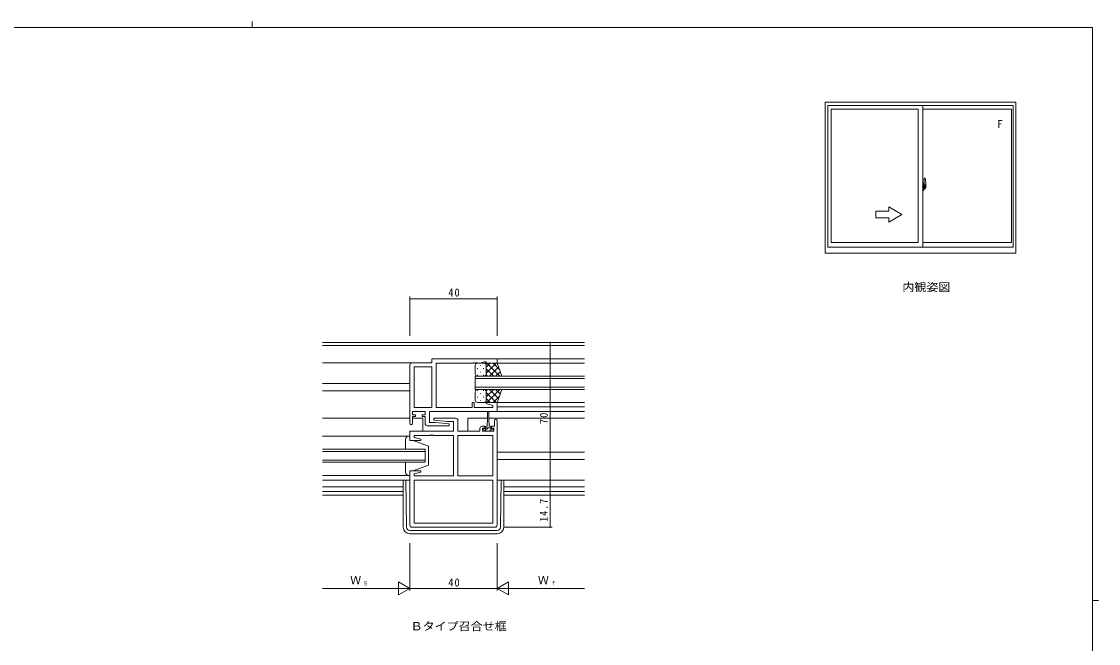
# Model space of a CAD drawing. Units: millimetres on the paper. Extents: x -420 to 373, y -297 to 267.
# Drawn here: x -138.3 to 355.1, y -17.8 to 267.2 of the extents above; entities that cross this region are included whole.
import ezdxf
from ezdxf.enums import TextEntityAlignment as Align

# ---------------------------------------------------------------- set-up
doc = ezdxf.new("R2010")
doc.units = ezdxf.units.MM
doc.linetypes.add('CHAIN2', pattern=[12, 9, -1, 1, -1])
for name, color, linetype, lineweight in [('0-1_YKK_ZWAK', 7, 'Continuous', 9), ('0-3_YKK_12', 2, 'Continuous', 9), ('0-4_YKK_D', 6, 'Continuous', 9), ('0-5_YKK_A1', 4, 'Continuous', 9), ('0-6_YKK_13', 4, 'Continuous', 9), ('0-7_YKK_11', 7, 'Continuous', 9)]:
    doc.layers.add(name, color=color, linetype=linetype, lineweight=lineweight)
doc.layers.add('0-2_USER1', color=3, linetype='Continuous')
doc.styles.add('ＭＳ ゴシック', font='')
doc.styles.get('ＭＳ ゴシック').set_extended_font_data('MS Gothic')

msp = doc.modelspace()

# ---------------------------------------------------------------- linework, layer by layer
at = {"layer": '0-1_YKK_ZWAK'}
for p, q in [((-32.686, 267.2), (-32.686, 264.4)), ((352.3, 264.4), (-417.7, 264.4)), ((352.3, 264.4), (352.3, -260.6)), ((352.3, 1.9), (355.1, 1.9))]:
    msp.add_line(p, q, dxfattribs=at)
at = {"layer": '0-3_YKK_12'}
for p, q in [((119.576, 120.108), (-0.424, 120.108)), ((-0.424, 118.708), (119.576, 118.708)), ((40.576, 110.808), (-0.424, 110.808)), ((119.576, 112.608), (79.576, 112.608)), ((119.576, 110.608), (79.576, 110.608)), ((69.576, 104.608), (69.576, 98.608)), ((119.576, 104.608), (69.576, 104.608)), ((39.576, 101.308), (-0.424, 101.308)), ((69.576, 103.608), (119.576, 103.608)), ((119.576, 99.608), (69.576, 99.608)), ((39.576, 97.908), (-0.424, 97.908)), ((69.576, 98.608), (119.576, 98.608)), ((119.576, 92.608), (79.2, 92.608)), ((119.576, 90.609), (79.576, 90.609)), ((39.576, 85.408), (-0.424, 85.408)), ((45.576, 85.408), (40.776, 85.408)), ((45.576, 85.408), (45.576, 79.516)), ((119.576, 88.408), (48.797, 88.408)), ((66.076, 85.408), (66.076, 79.516)), ((75.226, 85.408), (66.076, 85.408)), ((119.576, 85.408), (75.712, 85.408)), ((39.576, 77.208), (-0.424, 77.208)), ((46.576, 71.208), (-0.424, 71.208)), ((-0.424, 70.208), (46.576, 70.208)), ((46.576, 65.208), (46.576, 71.208)), ((119.576, 69.908), (79.576, 69.908)), ((46.576, 66.208), (-0.424, 66.208)), ((-0.424, 65.208), (46.646, 65.208)), ((119.576, 66.508), (79.576, 66.508)), ((39.576, 59.208), (-0.424, 59.208)), ((39.576, 57.008), (-0.424, 57.008)), ((79.576, 57.008), (119.576, 57.008)), ((36.576, 54.008), (-0.424, 54.008)), ((36.576, 51.738), (-0.424, 51.738)), ((36.576, 50.108), (-0.424, 50.108)), ((119.576, 54.008), (82.576, 54.008)), ((119.576, 51.738), (82.576, 51.738)), ((119.576, 50.108), (82.576, 50.108))]:
    msp.add_line(p, q, dxfattribs=at)
at = {"layer": '0-4_YKK_D'}
for p, q in [((39.576, 123.108), (39.576, 141.108)), ((39.576, 140.108), (79.576, 140.108)), ((79.576, 123.108), (79.576, 141.108)), ((82.576, 120.108), (104.812, 120.108)), ((103.812, 120.108), (103.812, 50.108)), ((82.576, 50.108), (104.812, 50.108)), ((82.576, 50.108), (104.812, 50.108)), ((103.812, 50.108), (103.812, 35.408)), ((82.576, 35.408), (104.812, 35.408)), ((39.576, 28.108), (39.576, 6.408)), ((39.576, 28.108), (39.576, 6.408)), ((79.576, 28.108), (79.576, 6.408)), ((79.576, 28.108), (79.576, 6.408)), ((39.576, 7.408), (34.38, 10.408)), ((34.38, 10.408), (34.38, 4.408)), ((79.576, 7.408), (84.772, 10.408)), ((84.772, 4.408), (84.772, 10.408)), ((-0.424, 7.408), (33.576, 7.408)), ((39.576, 7.408), (29.184, 7.408)), ((39.576, 7.408), (34.38, 4.408)), ((39.576, 7.408), (79.576, 7.408)), ((79.576, 7.408), (84.772, 4.408)), ((79.576, 7.408), (89.969, 7.408)), ((85.576, 7.408), (119.576, 7.408))]:
    msp.add_line(p, q, dxfattribs=at)
for centre, start, end in [((39.576, 140.108), 0, 180), ((39.576, 140.108), 180, 0), ((79.576, 140.108), 0, 180), ((79.576, 140.108), 180, 0), ((103.812, 120.108), 90, 270), ((103.812, 120.108), 270, 90), ((103.812, 50.108), 90, 270), ((103.812, 50.108), 90, 270), ((103.812, 50.108), 270, 90), ((103.812, 50.108), 270, 90), ((103.812, 35.408), 90, 270), ((103.812, 35.408), 270, 90)]:
    msp.add_arc(centre, 0.106, start, end, dxfattribs=at)
at = {"layer": '0-5_YKK_A1'}
for p, q in [((229.802, 161.03), (229.802, 230.28)), ((229.802, 230.28), (317.302, 230.28)), ((231.052, 163.78), (231.052, 228.78)), ((231.052, 228.78), (316.052, 228.78)), ((232.652, 165.98), (232.652, 227.03)), ((232.652, 227.03), (272.552, 227.03)), ((272.552, 165.98), (272.552, 227.03)), ((274.552, 163.78), (274.552, 228.78)), ((274.552, 227.03), (315.202, 227.03)), ((315.202, 227.03), (315.202, 165.98)), ((316.052, 228.78), (316.052, 163.78)), ((317.302, 230.28), (317.302, 161.03)), ((274.977, 193.19), (274.552, 193.205)), ((274.552, 193.205), (274.552, 189.705)), ((274.977, 193.19), (274.977, 192.205)), ((274.977, 193.16), (274.977, 192.205)), ((275.002, 193.16), (274.977, 193.16)), ((275.002, 193.185), (275.002, 192.23)), ((275.002, 193.185), (275.077, 193.185)), ((275.127, 193.135), (275.127, 192.23)), ((275.252, 195.429), (275.252, 192.17)), ((275.712, 195.439), (275.278, 195.454)), ((275.952, 193.185), (275.952, 190.968)), ((274.552, 191.593), (274.567, 191.593)), ((274.552, 191.268), (274.567, 191.268)), ((274.567, 191.815), (274.567, 190.746)), ((274.567, 191.815), (274.567, 191.809)), ((274.582, 191.829), (275.043, 191.813)), ((275.043, 190.747), (274.582, 190.731)), ((274.602, 190.855), (274.602, 190.798)), ((274.627, 190.88), (274.977, 190.88)), ((274.977, 190.773), (274.627, 190.773)), ((274.687, 191.945), (274.687, 191.875)), ((274.712, 191.97), (274.872, 191.97)), ((274.872, 191.85), (274.712, 191.85)), ((274.897, 191.945), (274.897, 191.875)), ((274.977, 192.205), (275.103, 192.201)), ((274.977, 192.205), (275.102, 192.205)), ((274.977, 190.705), (275.103, 190.71)), ((274.977, 189.75), (274.977, 190.705)), ((274.977, 190.705), (275.102, 190.705)), ((275.002, 189.75), (274.977, 189.75)), ((275.002, 192.23), (275.127, 192.23)), ((275.002, 190.855), (275.002, 190.798)), ((275.002, 189.725), (275.002, 190.68)), ((275.002, 190.68), (275.127, 190.68)), ((275.002, 189.725), (275.077, 189.725)), ((275.067, 191.789), (275.067, 190.772)), ((275.079, 191.789), (275.079, 191.121)), ((275.102, 192.205), (275.102, 192.23)), ((275.102, 190.705), (275.102, 190.68)), ((275.127, 191.863), (275.127, 192.176)), ((275.228, 192.028), (275.127, 192.03)), ((275.127, 190.735), (275.127, 191.047)), ((275.127, 190.88), (275.228, 190.882)), ((275.127, 189.775), (275.127, 190.68)), ((275.157, 191.428), (275.327, 191.428)), ((275.252, 192.21), (275.252, 191.651)), ((275.252, 192.17), (275.267, 192.17)), ((275.252, 191.651), (275.252, 192.003)), ((275.252, 191.712), (275.252, 191.947)), ((275.252, 191.754), (275.327, 191.754)), ((275.252, 190.907), (275.252, 191.428)), ((275.252, 191.428), (275.252, 190.629)), ((275.267, 192.17), (275.267, 191.873)), ((275.267, 191.873), (275.442, 191.873)), ((275.327, 192.045), (275.327, 192.095)), ((275.327, 191.873), (275.327, 191.651)), ((275.327, 191.427), (275.327, 191.428)), ((275.327, 191.427), (275.327, 190.629)), ((275.427, 191.427), (275.327, 191.427)), ((275.327, 191.353), (275.327, 191.427)), ((275.427, 191.353), (275.327, 191.353)), ((275.327, 191.307), (275.327, 191.353)), ((275.427, 191.307), (275.327, 191.307)), ((275.327, 191.114), (275.327, 191.307)), ((275.327, 191.284), (275.327, 191.014)), ((275.427, 191.114), (275.327, 191.114)), ((275.327, 191.06), (275.327, 191.114)), ((275.427, 191.06), (275.327, 191.06)), ((275.327, 191.055), (275.327, 191.06)), ((275.327, 191.055), (275.327, 190.924)), ((275.327, 191.014), (275.339, 191.014)), ((275.327, 190.924), (275.327, 190.912)), ((275.327, 190.912), (275.327, 190.86)), ((275.365, 192.322), (275.752, 192.322)), ((275.727, 192.25), (275.365, 192.25)), ((275.527, 190.592), (275.365, 190.592)), ((275.365, 190.517), (275.552, 190.517)), ((275.662, 190.82), (275.374, 190.82)), ((275.427, 191.428), (275.427, 191.626)), ((275.427, 191.541), (275.442, 191.541)), ((275.427, 191.427), (275.427, 191.428)), ((275.427, 191.353), (275.427, 191.427)), ((275.427, 191.307), (275.427, 191.353)), ((275.427, 191.114), (275.427, 191.307)), ((275.427, 191.06), (275.427, 191.114)), ((275.427, 191.055), (275.427, 191.06)), ((275.662, 190.966), (275.427, 190.966)), ((275.442, 191.873), (275.442, 191.055)), ((275.442, 191.09), (275.482, 191.09)), ((275.482, 191.09), (275.482, 191.055)), ((275.482, 191.083), (275.697, 191.083)), ((275.552, 190.567), (275.552, 190.517)), ((275.662, 191.014), (275.697, 191.014)), ((275.662, 190.835), (275.662, 190.966)), ((275.662, 190.82), (275.662, 190.835)), ((275.697, 191.083), (275.697, 190.911)), ((275.904, 190.918), (275.697, 190.911)), ((275.727, 191.27), (275.727, 192.25)), ((275.751, 191.213), (275.752, 191.26)), ((275.752, 191.263), (275.752, 192.322)), ((275.752, 191.26), (275.752, 191.263)), ((275.752, 191.223), (275.752, 191.26)), ((265.052, 178.78), (259.052, 182.244)), ((259.052, 180.28), (259.052, 182.244)), ((265.052, 178.78), (259.052, 175.316)), ((259.052, 175.316), (259.052, 177.28)), ((316.052, 163.78), (231.052, 163.78)), ((272.552, 165.98), (232.652, 165.98)), ((315.202, 165.98), (274.552, 165.98)), ((317.302, 161.03), (229.802, 161.03))]:
    msp.add_line(p, q, dxfattribs=at)
at = {"layer": '0-5_YKK_A1', "linetype": 'CHAIN2'}
msp.add_line((276.124, 191.28), (274.388, 191.28), dxfattribs=at)
at = {"layer": '0-5_YKK_A1'}
for points in [[(274.977, 190.705), (274.977, 189.72), (274.552, 189.705)], [(274.567, 191.815), (274.569, 191.822), (274.575, 191.828), (274.583, 191.829)], [(274.583, 190.731), (274.575, 190.733), (274.569, 190.738), (274.567, 190.746)], [(275.066, 191.797), (275.067, 191.793), (275.067, 191.789)], [(275.067, 190.772), (275.067, 190.767), (275.066, 190.763)], [(275.079, 191.789), (275.08, 191.79), (275.088, 191.791), (275.098, 191.796), (275.11, 191.809), (275.123, 191.835), (275.127, 191.863)], [(275.127, 191.047), (275.127, 191.056), (275.12, 191.085), (275.113, 191.098), (275.103, 191.109), (275.095, 191.116), (275.085, 191.12), (275.079, 191.121)], [(275.327, 191.651), (275.157, 191.651), (275.157, 191.453)], [(275.327, 191.453), (275.157, 191.453), (275.157, 191.428)], [(275.327, 192.212), (275.327, 191.873), (275.327, 191.651)], [(275.327, 191.651), (275.398, 191.643), (275.427, 191.626)], [(275.327, 191.453), (275.398, 191.445), (275.427, 191.428)], [(275.662, 190.966), (275.662, 191.055), (275.427, 191.055), (275.327, 191.055)], [(275.33, 190.844), (275.328, 190.852), (275.327, 190.86)], [(275.33, 190.844), (275.334, 190.838), (275.338, 190.833), (275.349, 190.825), (275.364, 190.82), (275.381, 190.82), (275.392, 190.822), (275.404, 190.825), (275.427, 190.835), (275.427, 190.835)], [(275.552, 190.517), (275.574, 190.548), (275.585, 190.564)], [(259.052, 180.28), (253.052, 180.28), (253.052, 177.28), (259.052, 177.28)]]:
    msp.add_lwpolyline(points, dxfattribs=at)
for centre, radius, start, end in [((275.077, 193.135), 0.05, 0, 90), ((275.277, 195.429), 0.025, 88, 180), ((275.71, 195.389), 0.05, 9.79346, 88), ((262.702, 193.144), 13.25, 0.17856, 9.79346), ((274.627, 190.855), 0.025, 90, 180), ((274.627, 190.798), 0.025, 180, 270), ((274.712, 191.945), 0.025, 90, 180), ((274.712, 191.875), 0.025, 180, 270), ((274.872, 191.945), 0.025, 0, 90), ((274.872, 191.875), 0.025, 270, 0), ((274.977, 190.855), 0.025, 0, 90), ((274.977, 190.798), 0.025, 270, 0), ((275.042, 191.788), 0.0254, 22.09753, 91.00793), ((275.042, 190.773), 0.0256, 269.33273, 337.56177), ((275.077, 189.775), 0.05, 270, 0), ((275.102, 192.176), 0.025, 0, 88), ((275.102, 190.735), 0.025, 271.99998, 0), ((275.227, 192.003), 0.025, 0, 88.99998), ((275.227, 190.907), 0.025, 270.99997, 0), ((275.365, 192.21), 0.113, 90, 180), ((275.365, 190.629), 0.113, 180, 270), ((275.365, 192.212), 0.0375, 90, 180), ((275.422, 191.06), 0.095, 183.2594, 273.08768), ((275.365, 190.629), 0.0375, 180, 270), ((274.842, 191.144), 0.88, 321.17381, 347.94702), ((275.527, 190.567), 0.025, 0, 90), ((274.803, 191.124), 0.933, 323.36708, 346.8425), ((274.444, 191.202), 1.307, 330.76877, 347.14854), ((274.842, 191.144), 0.88, 347.94702, 350.0179), ((274.256, 191.23), 1.472, 350.6691, 1.57924), ((274.803, 191.124), 0.933, 346.8425, 351.37085), ((274.444, 191.202), 1.307, 347.14854, 0.46379), ((274.276, 191.261), 1.476, 349.18681, 0.08105), ((275.727, 192.275), 0.025, 270, 0), ((275.902, 190.968), 0.05, 272, 0)]:
    msp.add_arc(centre, radius, start, end, dxfattribs=at)
at = {"layer": '0-6_YKK_13'}
for p, q in [((69.58, 105.606), (69.58, 109.607)), ((70.58, 110.607), (73.58, 110.607)), ((71.943, 109.686), (71.943, 109.487)), ((79.58, 110.607), (73.58, 110.607)), ((74.58, 108.815), (76.372, 110.607)), ((74.58, 105.986), (79.2, 110.607)), ((74.58, 109.607), (74.58, 106.006)), ((74.58, 109.206), (74.58, 105.606)), ((74.848, 110.607), (80.848, 104.606)), ((76.028, 104.606), (80.224, 108.802)), ((77.677, 110.607), (80.637, 107.646)), ((81.723, 104.606), (79.58, 110.607)), ((70.528, 108.272), (70.528, 108.072)), ((70.528, 105.241), (70.528, 105.041)), ((73.58, 104.606), (70.58, 104.606)), ((71.943, 106.656), (71.943, 106.457)), ((73.358, 108.272), (73.358, 108.072)), ((73.358, 105.241), (73.358, 105.041)), ((73.358, 104.606), (81.723, 104.606)), ((74.523, 105.275), (75.191, 104.606)), ((74.58, 108.046), (78.02, 104.606)), ((78.857, 104.606), (80.969, 106.718)), ((69.58, 97.608), (69.58, 93.608)), ((70.528, 97.973), (70.528, 98.173)), ((70.528, 94.943), (70.528, 95.143)), ((73.58, 98.608), (70.58, 98.608)), ((71.943, 96.558), (71.943, 96.758)), ((73.358, 98.608), (81.723, 98.608)), ((73.358, 97.973), (73.358, 98.173)), ((73.358, 94.943), (73.358, 95.143)), ((74.523, 97.94), (75.191, 98.608)), ((74.58, 95.168), (78.02, 98.608)), ((74.58, 94.008), (74.58, 97.608)), ((74.58, 97.229), (79.2, 92.608)), ((74.58, 93.608), (74.58, 97.208)), ((74.58, 94.4), (76.372, 92.608)), ((74.848, 92.608), (80.848, 98.608)), ((76.028, 98.608), (80.224, 94.413)), ((77.677, 92.608), (80.637, 95.569)), ((78.857, 98.608), (80.969, 96.497)), ((81.723, 98.608), (79.58, 92.608)), ((70.58, 92.608), (73.58, 92.608)), ((71.943, 93.528), (71.943, 93.728)), ((79.58, 92.608), (73.58, 92.608)), ((75.226, 85.208), (74.976, 81.708)), ((75.226, 85.208), (75.226, 88.158)), ((75.726, 88.158), (75.726, 85.208)), ((75.726, 85.208), (75.976, 81.708)), ((75.422, 81.008), (73.822, 79.408)), ((74.226, 81.308), (74.226, 80.508)), ((74.226, 81.008), (76.726, 81.008)), ((74.976, 81.708), (74.626, 81.708)), ((76.326, 81.708), (75.976, 81.708)), ((77.167, 80.508), (76.067, 79.408)), ((76.726, 80.508), (76.726, 81.308)), ((37.576, 71.208), (37.576, 75.708)), ((39.076, 77.208), (39.576, 77.208)), ((39.576, 77.208), (39.576, 75.208)), ((39.576, 75.208), (41.076, 75.208)), ((41.076, 75.208), (48.076, 72.608)), ((48.076, 72.608), (48.076, 63.808)), ((37.576, 60.708), (37.576, 65.208)), ((39.576, 61.208), (39.576, 59.208)), ((41.076, 61.208), (39.576, 61.208)), ((41.076, 61.208), (48.076, 63.808)), ((36.576, 57.008), (36.576, 35.408)), ((38.059, 35.39), (37.799, 57.008)), ((39.576, 59.208), (39.076, 59.208)), ((79.576, 57.008), (79.876, 57.008)), ((81.094, 35.39), (81.353, 57.008)), ((82.576, 57.008), (82.576, 35.408)), ((79.594, 33.908), (39.558, 33.908)), ((39.576, 32.408), (79.576, 32.408))]:
    msp.add_line(p, q, dxfattribs=at)
msp.add_lwpolyline([(76.726, 80.508), (77.776, 80.508), (77.776, 79.408), (73.176, 79.408), (73.176, 80.508), (74.226, 80.508)], dxfattribs=at)
for centre, radius, start, end in [((70.58, 109.607), 1, 90, 180), ((73.58, 109.607), 1, 0, 90), ((73.58, 109.607), 1, 0, 90), ((70.58, 105.606), 1, 180, 270), ((73.58, 105.606), 1, 270, 0), ((73.58, 105.606), 1, 270, 0), ((70.58, 97.608), 1, 90, 180), ((73.58, 97.608), 1, 0, 90), ((73.58, 97.608), 1, 0, 90), ((70.58, 93.608), 1, 180, 270), ((73.58, 93.608), 1, 270, 0), ((73.58, 93.608), 1, 270, 0), ((75.476, 88.158), 0.25, 0, 180), ((74.626, 81.308), 0.4, 90, 180), ((76.326, 81.308), 0.4, 0, 90), ((39.076, 75.708), 1.5, 90, 180), ((39.076, 60.708), 1.5, 180, 270), ((39.576, 35.408), 3, 180, 270), ((39.558, 35.408), 1.5, 180.68752, 270), ((79.576, 35.408), 3, 270, 0), ((79.594, 35.408), 1.5, 270, 359.31247)]:
    msp.add_arc(centre, radius, start, end, dxfattribs=at)
at = {"layer": '0-7_YKK_11'}
for p, q in [((39.576, 83.008), (39.576, 109.808)), ((49.576, 90.338), (49.576, 108.878)), ((79.576, 84.308), (79.576, 36.408)), ((61.576, 58.938), (61.576, 77.478)), ((41.506, 57.008), (77.646, 57.008)), ((78.576, 35.408), (40.576, 35.408))]:
    msp.add_line(p, q, dxfattribs=at)
for points in [[(40.576, 110.808), (49.576, 110.808), (49.576, 112.608), (79.576, 112.608), (79.576, 110.608), (74.576, 110.608), (74.576, 111.308), (73.576, 111.308), (71.845, 110.678), (70.535, 110.678), (70.351, 110.798), (69.801, 110.798), (69.618, 110.678), (69.535, 110.678), (69.351, 110.798), (68.801, 110.798), (68.618, 110.678), (51.576, 110.678), (51.576, 90.338), (68.076, 90.338), (68.076, 92.608), (69.076, 92.608), (69.076, 90.338), (77.646, 90.338), (77.646, 91.255), (74.547, 92.086), (74.616, 92.608), (79.576, 92.608), (79.576, 88.408)], [(39.576, 36.408), (39.576, 61.208), (44.537, 61.208), (44.606, 60.686), (41.506, 59.855), (41.506, 58.938), (59.576, 58.938), (59.576, 77.478), (50.535, 77.478), (50.351, 77.598), (49.801, 77.598), (49.618, 77.478), (49.535, 77.478), (49.351, 77.598), (48.801, 77.598), (48.618, 77.478), (41.506, 77.478), (41.506, 76.561), (44.606, 75.731), (44.537, 75.208), (39.576, 75.208), (39.576, 79.408), (59.646, 79.408), (59.646, 83.908), (56.77, 83.908), (50.556, 84.452), (50.598, 85.408), (60.576, 85.408)], [(46.576, 82.908), (46.576, 86.108), (45.176, 86.108), (45.176, 86.908), (46.576, 86.908), (46.576, 88.408), (40.776, 88.408), (40.776, 86.908), (42.176, 86.908), (42.176, 86.108), (40.776, 86.108), (40.776, 83.008)], [(79.576, 88.408), (48.506, 88.408), (48.506, 83.408), (51.383, 83.408), (57.596, 82.865), (57.554, 81.908), (47.576, 81.908)], [(61.576, 84.408), (61.576, 79.408), (71.676, 79.408), (71.676, 80.708)], [(72.676, 81.708), (73.976, 81.708), (73.976, 80.908), (72.876, 80.908), (72.876, 79.408), (78.076, 79.408), (78.076, 80.908), (76.976, 80.908), (76.976, 81.708), (78.376, 81.708), (78.376, 84.308)]]:
    msp.add_lwpolyline(points, dxfattribs=at)
for points in [[(49.576, 90.338), (49.576, 108.878), (41.506, 108.878), (41.506, 90.338)], [(61.576, 58.938), (61.576, 77.478), (77.646, 77.478), (77.646, 58.938)], [(41.506, 57.008), (77.646, 57.008), (77.646, 37.338), (41.506, 37.338)]]:
    msp.add_lwpolyline(points, close=True, dxfattribs=at)
for centre, radius, start, end in [((40.576, 109.808), 1, 90, 179.99998), ((60.576, 84.408), 1, 0, 89.99998), ((78.976, 84.308), 0.6, 359.99998, 180), ((40.176, 83.008), 0.6, 179.99998, 0), ((47.576, 82.908), 1, 180, 269.99998), ((72.676, 80.708), 1, 90, 179.99998), ((40.576, 36.408), 1, 180, 269.99998), ((78.576, 36.408), 1, 270, 359.99998)]:
    msp.add_arc(centre, radius, start, end, dxfattribs=at)

# ---------------------------------------------------------------- texts
at = {"layer": '0-2_USER1', "style": 'ＭＳ ゴシック', "width": 1.1}
for s, p in [('内観姿図', (265.252, 142.495)), ('Ｂタイプ召合せ框', (39.925, -12.897))]:
    msp.add_text(s, height=3.666, dxfattribs=at).set_placement(p, align=Align.BOTTOM_LEFT)
at = {"layer": '0-4_YKK_D', "color": 3, "style": 'ＭＳ ゴシック'}
for p in [(12.256, 8.208), (98.256, 8.208)]:
    msp.add_text('Ｗ', height=3.666, dxfattribs=at).set_placement(p, align=Align.BOTTOM_LEFT)
at = {"layer": '0-4_YKK_D', "color": 4, "style": 'ＭＳ ゴシック'}
for s, p in [('Ｓ', (18.016, 8.208)), ('ｆ', (104.016, 8.208))]:
    msp.add_text(s, height=1.833, dxfattribs=at).set_placement(p, align=Align.BOTTOM_LEFT)
at = {"layer": '0-4_YKK_D', "color": 3, "char_height": 3.666, "attachment_point": 7, "style": 'ＭＳ ゴシック'}
for insert in [(57.176, 141.108), (57.176, 8.208)]:
    msp.add_mtext('\\T1.21;\\W0.95;40', dxfattribs=dict(at, insert=insert))
at = {"layer": '0-4_YKK_D', "color": 3, "char_height": 3.666, "attachment_point": 7, "rotation": 90, "style": 'ＭＳ ゴシック'}
for s, insert in [('\\T1.21;\\W0.95;70', (102.812, 82.708)), ('\\T1.22;\\W0.9;14.7', (102.812, 37.958))]:
    msp.add_mtext(s, dxfattribs=dict(at, insert=insert))
at = {"layer": '0-5_YKK_A1', "color": 3, "style": 'ＭＳ ゴシック'}
msp.add_text('F', height=3.666, dxfattribs=at).set_placement((308.768, 217.303), align=Align.BOTTOM_LEFT)

doc.saveas('drawing.dxf')
